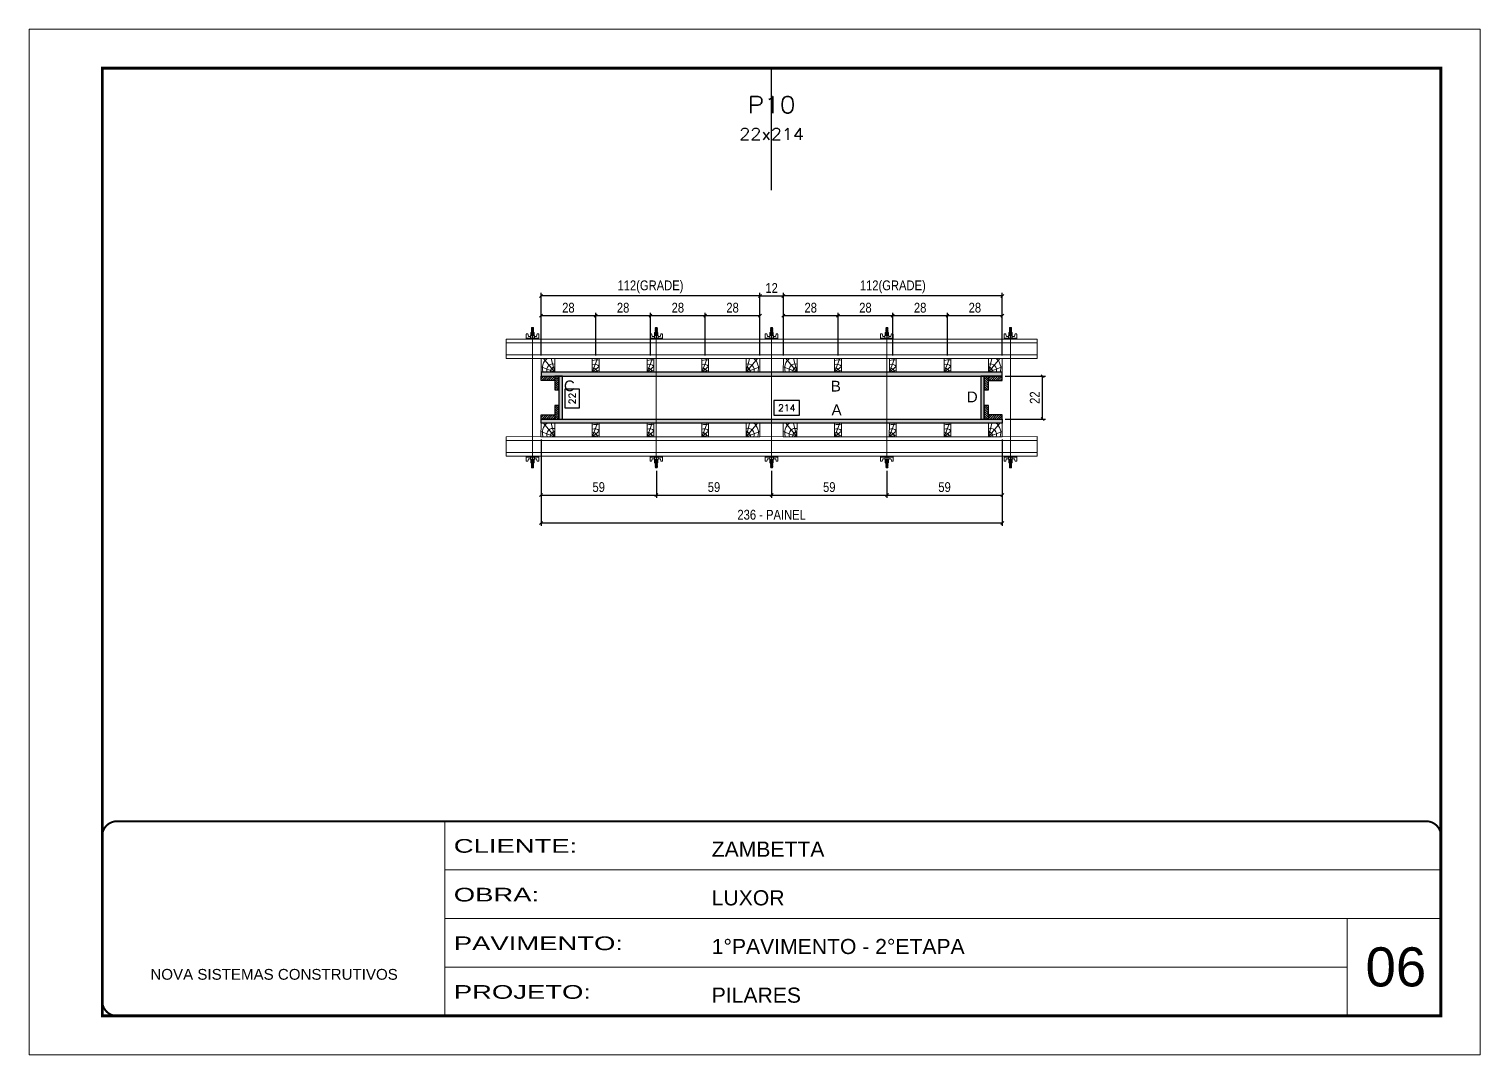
# Model space of a CAD drawing. Extents: x 14400 to 20667, y -21631 to 6985.
# Drawn here: x 16012 to 17497, y 4786 to 5836 of the extents above; entities that cross this region are included whole.
import ezdxf
from ezdxf.enums import TextEntityAlignment as Align

# ---------------------------------------------------------------- set-up
doc = ezdxf.new("R2010")
doc.units = 0
for name, pattern in [('CONTINUO', [0]), ('DASHED', [0.75, 0.5, -0.25]), ('HIDDEN', [0.375, 0.25, -0.125])]:
    doc.linetypes.add(name, pattern=pattern)
for name, color, linetype, lineweight in [('CARIMBO', 255, 'Continuous', 9), ('Folhas', 255, 'Continuous', 9), ('Hachura', 251, 'Continuous', 9), ('Madeira', 126, 'Continuous', 18), ('Perfil Metálico', 224, 'Continuous', 18), ('SARRAFO DE PRESSAO', 251, 'DASHED', 9), ('Texto Seção', 7, 'Continuous', 15)]:
    doc.layers.add(name, color=color, linetype=linetype, lineweight=lineweight)
for name, color, linetype in [('CHAPA', 1, 'Continuous'), ('COTA', 241, 'Continuous'), ('SARRAFO', 251, 'Continuous'), ('Texto de Titulo', 7, 'Continuous'), ('Texto Qtd Sarr', 242, 'Continuous'), ('TEXTO_GERAL', 7, 'Continuous')]:
    doc.layers.add(name, color=color, linetype=linetype)
doc.styles.add('ARIAL', font='arial.ttf')
doc.styles.add('COTA TECNICA 2X', font='techl___.ttf', dxfattribs={"height": 10})
doc.styles.add('ROMANS', font='romans.shx')
doc.styles.add('Tecnologia', font='')
doc.styles.get('Tecnologia').set_extended_font_data('Forgotten Futurist')
doc.dimstyles.new('SECAO PILAR', dxfattribs={"dimtxt": 10, "dimasz": 3, "dimexe": 3, "dimexo": 3, "dimgap": 3, "dimtad": 1, "dimdec": 1, "dimlfac": 0.5, "dimzin": 12, "dimdsep": 46, "dimtxsty": 'COTA TECNICA 2X', "dimblk1": 'OBLIQUE', "dimblk2": 'OBLIQUE', "dimsah": 1, "dimcen": 0.9, "dimclrd": 256, "dimclre": 256, "dimclrt": 256, "dimadec": 1, "dimazin": 3, "dimtfac": 1, "dimtdec": 1, "dimtmove": 0, "dimatfit": 3, "dimfxl": 1, "dimtolj": 1, "dimtzin": 12, "dimarcsym": 0})
doc.dimstyles.new('SECÇÃO 2', dxfattribs={"dimtxt": 7, "dimasz": 6, "dimexe": 0.18, "dimexo": 2, "dimgap": -4, "dimtad": 3, "dimdec": 1, "dimlfac": 0.5, "dimzin": 12, "dimdsep": 46, "dimtxsty": 'ROMANS', "dimblk": 'ARCHTICK', "dimcen": 0.09, "dimse1": 1, "dimse2": 1, "dimsd1": 1, "dimsd2": 1, "dimclrd": 180, "dimclre": 5, "dimclrt": 1, "dimadec": 0, "dimazin": 3, "dimtfac": 1, "dimtdec": 1, "dimtofl": 0, "dimtmove": 0, "dimatfit": 3, "dimldrblk": 'ARCHTICK', "dimfxl": 1, "dimtolj": 1, "dimtzin": 0, "dimarcsym": 0})

# ---------------------------------------------------------------- blocks, each defined once
blk = doc.blocks.new('9999999999')
at = {"color": 30, "linetype": 'CONTINUO'}
for p, q in [((98564.6, 34230.2), (98564.6, 34429.4)), ((98564.6, 34379.6), (99584, 34379.6)), ((98564.6, 34329.8), (99488, 34329.8)), ((99584, 34329.8), (99488, 34329.8)), ((99488, 34329.8), (99488, 34230.2)), ((98564.6, 34280), (99488, 34280))]:
    blk.add_line(p, q, dxfattribs=at)
at = {"color": 30, "linetype": 'CONTINUO', "const_width": 2}
blk.add_lwpolyline([(99584, 34230.2), (99584, 34414.4, 0.414214), (99569, 34429.4), (98229, 34429.4, 0.414214), (98214, 34414.4), (98214, 34245.2, 0.414214), (98229, 34230.2), (99584, 34230.2)], format="xyb", dxfattribs=at)
at = {"layer": 'Folhas'}
blk.add_lwpolyline([(98139, 34190.2), (99624, 34190.2), (99624, 35240.2), (98139, 35240.2)], close=True, dxfattribs=at)
at = {"layer": 'Folhas', "color": 30, "const_width": 3}
blk.add_lwpolyline([(98214, 34230.2), (99584, 34230.2), (99584, 35200.2), (98214, 35200.2)], close=True, dxfattribs=at)
at = {"color": 7, "linetype": 'Continuous', "ltscale": 5, "style": 'ARIAL'}
for s, height, p in [('ZAMBETTA', 15.48, (98837.7, 34393.1)), ('LUXOR', 15.48, (98837.7, 34343.3)), ('1°PAVIMENTO - 2°ETAPA', 15.483, (98837.7, 34293.5)), ('NOVA SISTEMAS CONSTRUTIVOS', 11.059, (98263.2, 34267.2)), ('PILARES', 15.48, (98837.7, 34243.7))]:
    blk.add_text(s, height=height, dxfattribs=at).set_placement(p)
at = {"layer": 'Folhas', "color": 7, "style": 'Tecnologia', "width": 1.5}
for s, p in [('CLIENTE:', (98573.7, 34397.2)), ('OBRA:', (98573.7, 34347.3)), ('PAVIMENTO:', (98573.7, 34297.5)), ('PROJETO:', (98573.7, 34247.7))]:
    blk.add_text(s, height=14, dxfattribs=at).set_placement(p)
blk = doc.blocks.new('*D599')
at = {"layer": 'COTA', "color": 180, "lineweight": -2, "transparency": 16777216}
for p, q in [((16575.4, 5467.6), (16560.4, 5467.6)), ((16560.4, 5467.6), (16560.4, 5448.3)), ((16575.4, 5448.3), (16575.4, 5467.6)), ((16560.4, 5448.3), (16575.4, 5448.3))]:
    blk.add_line(p, q, dxfattribs=at)
at = {"layer": 'Defpoints', "color": 0, "transparency": 16777216}
for p in [(16575.3, 5480.9), (16575.3, 5436.9), (16579.4, 5436.9)]:
    blk.add_point(p, dxfattribs=at)
at = {"layer": 'COTA', "color": 1, "transparency": 16777216, "insert": (16567.9, 5458), "char_height": 7, "attachment_point": 5, "rotation": 90, "style": 'ROMANS'}
blk.add_mtext('\\A1;22', dxfattribs=at)
blk = doc.blocks.new('_ArchTick')
at = {"color": 0, "linetype": 'ByBlock', "const_width": 0.15}
blk.add_lwpolyline([(-0.5, -0.5), (0.5, 0.5)], dxfattribs=at)
blk = doc.blocks.new('*D600')
at = {"layer": 'COTA', "color": 180, "lineweight": -2, "transparency": 16777216}
for p, q in [((16800.6, 5455.9), (16774.3, 5455.9)), ((16774.3, 5455.9), (16774.3, 5440.9)), ((16800.6, 5440.9), (16800.6, 5455.9)), ((16774.3, 5440.9), (16800.6, 5440.9))]:
    blk.add_line(p, q, dxfattribs=at)
at = {"layer": 'Defpoints', "color": 0, "transparency": 16777216}
for p in [(16558, 5436.9), (16986, 5436.9), (16986, 5436.9)]:
    blk.add_point(p, dxfattribs=at)
at = {"layer": 'COTA', "color": 1, "transparency": 16777216, "insert": (16787.5, 5448.4), "char_height": 7, "attachment_point": 5, "style": 'ROMANS'}
blk.add_mtext('\\A1;214', dxfattribs=at)
blk = doc.blocks.new('_Oblique')
at = {"color": 0, "linetype": 'ByBlock', "lineweight": -2}
blk.add_line((-0.5, -0.5), (0.5, 0.5), dxfattribs=at)
blk = doc.blocks.new('*D601')
at = {"layer": 'COTA', "lineweight": -2, "transparency": 16777216}
for p, q in [((16536, 5415.9), (16536, 5327.7)), ((17008, 5415.9), (17008, 5327.7)), ((16536, 5330.7), (17008, 5330.7))]:
    blk.add_line(p, q, dxfattribs=at)
at = {"layer": 'Defpoints', "color": 0, "transparency": 16777216}
for p in [(16536, 5418.9), (17008, 5418.9), (17008, 5330.7)]:
    blk.add_point(p, dxfattribs=at)
at = {"layer": 'COTA', "lineweight": -2, "transparency": 16777216, "xscale": 3, "yscale": 3, "zscale": 3, "rotation": 180}
blk.add_blockref('_Oblique', (16536, 5330.7), dxfattribs=at)
at = {"layer": 'COTA', "lineweight": -2, "transparency": 16777216, "xscale": 3, "yscale": 3, "zscale": 3}
blk.add_blockref('_Oblique', (17008, 5330.7), dxfattribs=at)
at = {"layer": 'COTA', "transparency": 16777216, "insert": (16772, 5339), "char_height": 10, "attachment_point": 5, "style": 'COTA TECNICA 2X'}
blk.add_mtext('\\A1;236 - PAINEL', dxfattribs=at)
blk = doc.blocks.new('*D602')
at = {"layer": 'COTA', "lineweight": -2, "transparency": 16777216}
for p, q in [((16536, 5415.9), (16536, 5356.2)), ((16654, 5384.1), (16654, 5356.2)), ((16536, 5359.2), (16654, 5359.2))]:
    blk.add_line(p, q, dxfattribs=at)
at = {"layer": 'Defpoints', "color": 0, "transparency": 16777216}
for p in [(16536, 5418.9), (16654, 5387.1), (16654, 5359.2)]:
    blk.add_point(p, dxfattribs=at)
at = {"layer": 'COTA', "lineweight": -2, "transparency": 16777216, "xscale": 3, "yscale": 3, "zscale": 3, "rotation": 180}
blk.add_blockref('_Oblique', (16536, 5359.2), dxfattribs=at)
at = {"layer": 'COTA', "lineweight": -2, "transparency": 16777216, "xscale": 3, "yscale": 3, "zscale": 3}
blk.add_blockref('_Oblique', (16654, 5359.2), dxfattribs=at)
at = {"layer": 'COTA', "transparency": 16777216, "insert": (16595, 5367.3), "char_height": 10, "attachment_point": 5, "style": 'COTA TECNICA 2X'}
blk.add_mtext('\\A1;59', dxfattribs=at)
blk = doc.blocks.new('*D603')
at = {"layer": 'COTA', "lineweight": -2, "transparency": 16777216}
for p, q in [((17008, 5415.9), (17008, 5356.2)), ((16890, 5384.1), (16890, 5356.2)), ((16890, 5359.2), (17008, 5359.2))]:
    blk.add_line(p, q, dxfattribs=at)
at = {"layer": 'Defpoints', "color": 0, "transparency": 16777216}
for p in [(17008, 5418.9), (16890, 5387.1), (17008, 5359.2)]:
    blk.add_point(p, dxfattribs=at)
at = {"layer": 'COTA', "lineweight": -2, "transparency": 16777216, "xscale": 3, "yscale": 3, "zscale": 3, "rotation": 180}
blk.add_blockref('_Oblique', (16890, 5359.2), dxfattribs=at)
at = {"layer": 'COTA', "lineweight": -2, "transparency": 16777216, "xscale": 3, "yscale": 3, "zscale": 3}
blk.add_blockref('_Oblique', (17008, 5359.2), dxfattribs=at)
at = {"layer": 'COTA', "transparency": 16777216, "insert": (16949, 5367.3), "char_height": 10, "attachment_point": 5, "style": 'COTA TECNICA 2X'}
blk.add_mtext('\\A1;59', dxfattribs=at)
blk = doc.blocks.new('C')
at = {"layer": 'Hachura', "color": 0}
for p, q in [((0, 3.22), (0, -3.22)), ((0.45, 3.22), (0, 3.22)), ((0.46, 3.16), (0, 3.16)), ((0.46, 3.05), (0, 3.05)), ((0.46, 2.88), (0, 2.88)), ((0, 2.75), (0, -1.16)), ((0.46, 2.65), (0, 2.65)), ((0.46, 2.23), (0, 2.23)), ((0.46, 1.51), (0, 1.51)), ((0.39, 0.49), (0.17, 0.49)), ((0.45, -3.23), (0.45, 3.22)), ((0.45, 3.22), (2.58, 3.22)), ((1.74, 0.97), (0.45, 0.97)), ((1.45, 0.1), (0.45, 0.1)), ((1.35, 1.94), (1.35, 0.96)), ((2.58, 2.39), (1.47, 2.09)), ((1.74, -0.97), (1.74, 0.97)), ((1.74, 0.97), (1.74, 0.84)), ((1.74, 0.97), (1.74, 0.84)), ((1.74, 0.84), (3.35, 0.84)), ((3.35, 0.45), (1.74, 0.45)), ((2.58, 3.22), (2.58, 2.39)), ((3.32, 0.84), (3.32, -0.84)), ((3.35, 0.84), (3.35, -0.84)), ((3.68, 0.45), (3.35, 0.45)), ((3.84, -0.52), (3.35, 0.45)), ((3.35, 0.06), (3.67, -0.57)), ((3.68, 0.45), (4.16, -0.52)), ((3.72, 0.5), (4.25, -0.57)), ((4.37, -0.55), (3.83, 0.53)), ((4.15, 0.45), (3.93, 0.45)), ((4.42, -0.52), (3.93, 0.45)), ((4.15, 0.45), (4.26, 0.45)), ((4.26, 0.45), (4.74, -0.52)), ((4.3, 0.5), (4.83, -0.57)), ((4.95, -0.55), (4.41, 0.53)), ((4.51, 0.45), (4.84, 0.45)), ((5, -0.52), (4.51, 0.45)), ((4.84, 0.45), (5.32, -0.52)), ((4.88, 0.5), (5.41, -0.57)), ((5.53, -0.55), (4.99, 0.53)), ((5.58, -0.52), (5.09, 0.45)), ((5.42, 0.45), (5.09, 0.45)), ((5.58, -0.52), (5.09, 0.45)), ((5.42, 0.45), (5.74, -0.19)), ((5.46, 0.5), (5.74, -0.07)), ((5.74, 0.19), (5.57, 0.53)), ((5.74, 0.32), (5.68, 0.45)), ((5.68, 0.45), (5.74, 0.45)), ((5.74, 0.45), (5.9, 0.29)), ((5.74, 0.45), (5.74, -0.52)), ((5.9, -0.36), (5.9, 0.29)), ((0.45, 0), (0, 0)), ((0.46, -1.52), (0, -1.52)), ((0.46, -2.23), (0, -2.23)), ((0.46, -2.65), (0, -2.65)), ((0.46, -2.88), (0, -2.88)), ((0.46, -3.05), (0, -3.05)), ((0.46, -3.16), (0, -3.16)), ((0, -3.22), (2.57, -3.22)), ((0.08, -0.48), (0.29, -0.48)), ((0.29, -0.48), (0.4, -0.48)), ((0.45, 0), (0.45, -0.97)), ((0.45, -0.16), (1.45, -0.16)), ((0.45, -0.65), (0.45, -0.32)), ((0.45, -3.23), (0.45, -0.65)), ((0.45, -0.97), (1.74, -0.97)), ((1.35, -1.94), (1.35, -0.97)), ((2.58, -2.39), (1.47, -2.1)), ((3.35, -0.32), (1.74, -0.32)), ((3.35, -0.84), (1.74, -0.84)), ((2.58, -3.23), (2.58, -2.39)), ((3.35, -0.07), (3.58, -0.52)), ((3.35, -0.52), (3.58, -0.52)), ((3.84, -0.52), (4.16, -0.52)), ((4.42, -0.52), (4.74, -0.52)), ((4.63, -0.52), (4.74, -0.52)), ((5, -0.52), (5.32, -0.52)), ((5.58, -0.52), (5.74, -0.52)), ((5.74, -0.52), (5.9, -0.36)), ((5.74, -0.52), (5.74, -0.52))]:
    blk.add_line(p, q, dxfattribs=at)
for centre, radius, start, end in [((1.52, 1.94), 0.161, 104.74356, 180), ((1.44, -0.03), 0.129, 272.69497, 87.30503), ((3.81, 0.39), 0.143, 25.56881, 154.43119), ((4.39, 0.39), 0.143, 25.56881, 154.43119), ((4.97, 0.39), 0.143, 25.56881, 154.43119), ((5.55, 0.39), 0.143, 25.56881, 154.43119), ((0.17, -0.37), 0.174, 221.74404, 317.85924), ((1.52, -1.94), 0.161, 180, 255.25644), ((3.71, -0.4), 0.174, 222.14076, 318.25596), ((4.29, -0.4), 0.174, 222.14076, 318.25596), ((4.87, -0.4), 0.174, 222.14076, 318.25596), ((5.45, -0.4), 0.174, 222.14076, 318.25596), ((5.61, -0.4), 0.174, 317.85924, 318.25596)]:
    blk.add_arc(centre, radius, start, end, dxfattribs=at)
blk = doc.blocks.new('*D624')
at = {"layer": 'COTA', "lineweight": -2, "transparency": 16777216}
for p, q in [((16772, 5384.1), (16772, 5356.2)), ((16890, 5384.1), (16890, 5356.2)), ((16772, 5359.2), (16890, 5359.2))]:
    blk.add_line(p, q, dxfattribs=at)
at = {"layer": 'Defpoints', "color": 0, "transparency": 16777216}
for p in [(16772, 5387.1), (16890, 5387.1), (16890, 5359.2)]:
    blk.add_point(p, dxfattribs=at)
at = {"layer": 'COTA', "lineweight": -2, "transparency": 16777216, "xscale": 3, "yscale": 3, "zscale": 3, "rotation": 180}
blk.add_blockref('_Oblique', (16772, 5359.2), dxfattribs=at)
at = {"layer": 'COTA', "lineweight": -2, "transparency": 16777216, "xscale": 3, "yscale": 3, "zscale": 3}
blk.add_blockref('_Oblique', (16890, 5359.2), dxfattribs=at)
at = {"layer": 'COTA', "transparency": 16777216, "insert": (16831, 5367.3), "char_height": 10, "attachment_point": 5, "style": 'COTA TECNICA 2X'}
blk.add_mtext('\\A1;59', dxfattribs=at)
blk = doc.blocks.new('*D625')
at = {"layer": 'COTA', "lineweight": -2, "transparency": 16777216}
for p, q in [((17011, 5480.9), (17052.3, 5480.9)), ((17049.3, 5436.9), (17049.3, 5480.9)), ((17011, 5436.9), (17052.3, 5436.9))]:
    blk.add_line(p, q, dxfattribs=at)
at = {"layer": 'Defpoints', "color": 0, "transparency": 16777216}
for p in [(17008, 5480.9), (17049.3, 5480.9), (17008, 5436.9)]:
    blk.add_point(p, dxfattribs=at)
at = {"layer": 'COTA', "lineweight": -2, "transparency": 16777216, "xscale": 3, "yscale": 3, "zscale": 3}
for p, rotation in [((17049.3, 5480.9), 90), ((17049.3, 5436.9), 270)]:
    blk.add_blockref('_Oblique', p, dxfattribs=dict(at, rotation=rotation))
at = {"layer": 'COTA', "transparency": 16777216, "insert": (17041.3, 5458.9), "char_height": 10, "attachment_point": 5, "rotation": 90, "style": 'COTA TECNICA 2X'}
blk.add_mtext('\\A1;22', dxfattribs=at)
blk = doc.blocks.new('*D626')
at = {"layer": 'COTA', "lineweight": -2, "transparency": 16777216}
for p, q in [((16654, 5384.1), (16654, 5356.2)), ((16772, 5384.1), (16772, 5356.2)), ((16654, 5359.2), (16772, 5359.2))]:
    blk.add_line(p, q, dxfattribs=at)
at = {"layer": 'Defpoints', "color": 0, "transparency": 16777216}
for p in [(16654, 5387.1), (16772, 5387.1), (16772, 5359.2)]:
    blk.add_point(p, dxfattribs=at)
at = {"layer": 'COTA', "lineweight": -2, "transparency": 16777216, "xscale": 3, "yscale": 3, "zscale": 3, "rotation": 180}
blk.add_blockref('_Oblique', (16654, 5359.2), dxfattribs=at)
at = {"layer": 'COTA', "lineweight": -2, "transparency": 16777216, "xscale": 3, "yscale": 3, "zscale": 3}
blk.add_blockref('_Oblique', (16772, 5359.2), dxfattribs=at)
at = {"layer": 'COTA', "transparency": 16777216, "insert": (16713, 5367.3), "char_height": 10, "attachment_point": 5, "style": 'COTA TECNICA 2X'}
blk.add_mtext('\\A1;59', dxfattribs=at)
blk = doc.blocks.new('PONTALETE')
at = {"layer": 'Madeira'}
for q in [(2.71, 7), (7, 5.76), (7, 1.74)]:
    blk.add_line((0, 0), q, dxfattribs=at)
blk.add_lwpolyline([(0, 0), (7, 0), (7, 7), (0, 7)], close=True, dxfattribs=at)
for centre, radius, start, end in [((2.04, 0.06), 6.23, 37.28179, 109.09128), ((1.09, 0.9), 3.19, 343.60304, 109.98471), ((-0.21, -0.78), 3.09, 14.63219, 86.0383)]:
    blk.add_arc(centre, radius, start, end, dxfattribs=at)
blk = doc.blocks.new('MEIO PONTALETE')
at = {"layer": 'Madeira'}
for q in [(2.71, 7), (3.5, 2.88), (3.5, 0.87)]:
    blk.add_line((0, 0), q, dxfattribs=at)
blk.add_lwpolyline([(0, 0), (3.5, 0), (3.5, 7), (0, 7)], close=True, dxfattribs=at)
for centre, radius, start, end in [((2.04, 0.06), 6.23, 76.44987, 109.09128), ((1.09, 0.9), 3.19, 40.90626, 109.98471), ((-0.21, -0.78), 3.09, 14.63219, 86.0383)]:
    blk.add_arc(centre, radius, start, end, dxfattribs=at)
blk = doc.blocks.new('*D604')
at = {"layer": 'COTA', "lineweight": -2, "transparency": 16777216}
for p, q in [((16784, 5501.9), (16784, 5545.8)), ((16784, 5542.8), (16840, 5542.8)), ((16840, 5501.9), (16840, 5545.8))]:
    blk.add_line(p, q, dxfattribs=at)
at = {"layer": 'Defpoints', "color": 0, "transparency": 16777216}
for p in [(16840, 5542.8), (16784, 5498.9), (16840, 5498.9)]:
    blk.add_point(p, dxfattribs=at)
at = {"layer": 'COTA', "lineweight": -2, "transparency": 16777216, "xscale": 3, "yscale": 3, "zscale": 3, "rotation": 180}
blk.add_blockref('_Oblique', (16784, 5542.8), dxfattribs=at)
at = {"layer": 'COTA', "lineweight": -2, "transparency": 16777216, "xscale": 3, "yscale": 3, "zscale": 3}
blk.add_blockref('_Oblique', (16840, 5542.8), dxfattribs=at)
at = {"layer": 'COTA', "transparency": 16777216, "insert": (16812, 5550.9), "char_height": 10, "attachment_point": 5, "style": 'COTA TECNICA 2X'}
blk.add_mtext('\\A1;28', dxfattribs=at)
blk = doc.blocks.new('*D605')
at = {"layer": 'COTA', "lineweight": -2, "transparency": 16777216}
for p, q in [((16784, 5501.9), (16784, 5566)), ((17008, 5563), (16784, 5563)), ((17008, 5501.9), (17008, 5566))]:
    blk.add_line(p, q, dxfattribs=at)
at = {"layer": 'Defpoints', "color": 0, "transparency": 16777216}
for p in [(16784, 5563), (16784, 5498.9), (17008, 5498.9)]:
    blk.add_point(p, dxfattribs=at)
at = {"layer": 'COTA', "lineweight": -2, "transparency": 16777216, "xscale": 3, "yscale": 3, "zscale": 3, "rotation": 180}
blk.add_blockref('_Oblique', (16784, 5563), dxfattribs=at)
at = {"layer": 'COTA', "lineweight": -2, "transparency": 16777216, "xscale": 3, "yscale": 3, "zscale": 3}
blk.add_blockref('_Oblique', (17008, 5563), dxfattribs=at)
at = {"layer": 'COTA', "transparency": 16777216, "insert": (16896, 5572.3), "char_height": 10, "attachment_point": 5, "style": 'COTA TECNICA 2X'}
blk.add_mtext('\\A1;112(GRADE)', dxfattribs=at)
blk = doc.blocks.new('*D627')
at = {"layer": 'COTA', "lineweight": -2, "transparency": 16777216}
for p, q in [((16840, 5501.9), (16840, 5545.8)), ((16840, 5542.8), (16896, 5542.8)), ((16896, 5501.9), (16896, 5545.8))]:
    blk.add_line(p, q, dxfattribs=at)
at = {"layer": 'Defpoints', "color": 0, "transparency": 16777216}
for p in [(16896, 5542.8), (16840, 5498.9), (16896, 5498.9)]:
    blk.add_point(p, dxfattribs=at)
at = {"layer": 'COTA', "lineweight": -2, "transparency": 16777216, "xscale": 3, "yscale": 3, "zscale": 3, "rotation": 180}
blk.add_blockref('_Oblique', (16840, 5542.8), dxfattribs=at)
at = {"layer": 'COTA', "lineweight": -2, "transparency": 16777216, "xscale": 3, "yscale": 3, "zscale": 3}
blk.add_blockref('_Oblique', (16896, 5542.8), dxfattribs=at)
at = {"layer": 'COTA', "transparency": 16777216, "insert": (16868, 5550.9), "char_height": 10, "attachment_point": 5, "style": 'COTA TECNICA 2X'}
blk.add_mtext('\\A1;28', dxfattribs=at)
blk = doc.blocks.new('*D628')
at = {"layer": 'COTA', "lineweight": -2, "transparency": 16777216}
for p, q in [((16896, 5501.9), (16896, 5545.8)), ((16896, 5542.8), (16952, 5542.8)), ((16952, 5501.9), (16952, 5545.8))]:
    blk.add_line(p, q, dxfattribs=at)
at = {"layer": 'Defpoints', "color": 0, "transparency": 16777216}
for p in [(16952, 5542.8), (16896, 5498.9), (16952, 5498.9)]:
    blk.add_point(p, dxfattribs=at)
at = {"layer": 'COTA', "lineweight": -2, "transparency": 16777216, "xscale": 3, "yscale": 3, "zscale": 3, "rotation": 180}
blk.add_blockref('_Oblique', (16896, 5542.8), dxfattribs=at)
at = {"layer": 'COTA', "lineweight": -2, "transparency": 16777216, "xscale": 3, "yscale": 3, "zscale": 3}
blk.add_blockref('_Oblique', (16952, 5542.8), dxfattribs=at)
at = {"layer": 'COTA', "transparency": 16777216, "insert": (16924, 5550.9), "char_height": 10, "attachment_point": 5, "style": 'COTA TECNICA 2X'}
blk.add_mtext('\\A1;28', dxfattribs=at)
blk = doc.blocks.new('*D629')
at = {"layer": 'COTA', "lineweight": -2, "transparency": 16777216}
for p, q in [((16952, 5501.9), (16952, 5545.8)), ((16952, 5542.8), (17008, 5542.8)), ((17008, 5501.9), (17008, 5545.8))]:
    blk.add_line(p, q, dxfattribs=at)
at = {"layer": 'Defpoints', "color": 0, "transparency": 16777216}
for p in [(17008, 5542.8), (16952, 5498.9), (17008, 5498.9)]:
    blk.add_point(p, dxfattribs=at)
at = {"layer": 'COTA', "lineweight": -2, "transparency": 16777216, "xscale": 3, "yscale": 3, "zscale": 3, "rotation": 180}
blk.add_blockref('_Oblique', (16952, 5542.8), dxfattribs=at)
at = {"layer": 'COTA', "lineweight": -2, "transparency": 16777216, "xscale": 3, "yscale": 3, "zscale": 3}
blk.add_blockref('_Oblique', (17008, 5542.8), dxfattribs=at)
at = {"layer": 'COTA', "transparency": 16777216, "insert": (16980, 5550.9), "char_height": 10, "attachment_point": 5, "style": 'COTA TECNICA 2X'}
blk.add_mtext('\\A1;28', dxfattribs=at)
blk = doc.blocks.new('*D606')
at = {"layer": 'COTA', "lineweight": -2, "transparency": 16777216}
for p, q in [((16536, 5501.9), (16536, 5545.8)), ((16536, 5542.8), (16592, 5542.8)), ((16592, 5501.9), (16592, 5545.8))]:
    blk.add_line(p, q, dxfattribs=at)
at = {"layer": 'Defpoints', "color": 0, "transparency": 16777216}
for p in [(16592, 5542.8), (16536, 5498.9), (16592, 5498.9)]:
    blk.add_point(p, dxfattribs=at)
at = {"layer": 'COTA', "lineweight": -2, "transparency": 16777216, "xscale": 3, "yscale": 3, "zscale": 3, "rotation": 180}
blk.add_blockref('_Oblique', (16536, 5542.8), dxfattribs=at)
at = {"layer": 'COTA', "lineweight": -2, "transparency": 16777216, "xscale": 3, "yscale": 3, "zscale": 3}
blk.add_blockref('_Oblique', (16592, 5542.8), dxfattribs=at)
at = {"layer": 'COTA', "transparency": 16777216, "insert": (16564, 5550.9), "char_height": 10, "attachment_point": 5, "style": 'COTA TECNICA 2X'}
blk.add_mtext('\\A1;28', dxfattribs=at)
blk = doc.blocks.new('*D607')
at = {"layer": 'COTA', "lineweight": -2, "transparency": 16777216}
for p, q in [((16536, 5501.9), (16536, 5566)), ((16760, 5563), (16536, 5563)), ((16760, 5501.9), (16760, 5566))]:
    blk.add_line(p, q, dxfattribs=at)
at = {"layer": 'Defpoints', "color": 0, "transparency": 16777216}
for p in [(16536, 5563), (16536, 5498.9), (16760, 5498.9)]:
    blk.add_point(p, dxfattribs=at)
at = {"layer": 'COTA', "lineweight": -2, "transparency": 16777216, "xscale": 3, "yscale": 3, "zscale": 3, "rotation": 180}
blk.add_blockref('_Oblique', (16536, 5563), dxfattribs=at)
at = {"layer": 'COTA', "lineweight": -2, "transparency": 16777216, "xscale": 3, "yscale": 3, "zscale": 3}
blk.add_blockref('_Oblique', (16760, 5563), dxfattribs=at)
at = {"layer": 'COTA', "transparency": 16777216, "insert": (16648, 5572.3), "char_height": 10, "attachment_point": 5, "style": 'COTA TECNICA 2X'}
blk.add_mtext('\\A1;112(GRADE)', dxfattribs=at)
blk = doc.blocks.new('*D630')
at = {"layer": 'COTA', "lineweight": -2, "transparency": 16777216}
for p, q in [((16592, 5501.9), (16592, 5545.8)), ((16592, 5542.8), (16648, 5542.8)), ((16648, 5501.9), (16648, 5545.8))]:
    blk.add_line(p, q, dxfattribs=at)
at = {"layer": 'Defpoints', "color": 0, "transparency": 16777216}
for p in [(16648, 5542.8), (16592, 5498.9), (16648, 5498.9)]:
    blk.add_point(p, dxfattribs=at)
at = {"layer": 'COTA', "lineweight": -2, "transparency": 16777216, "xscale": 3, "yscale": 3, "zscale": 3, "rotation": 180}
blk.add_blockref('_Oblique', (16592, 5542.8), dxfattribs=at)
at = {"layer": 'COTA', "lineweight": -2, "transparency": 16777216, "xscale": 3, "yscale": 3, "zscale": 3}
blk.add_blockref('_Oblique', (16648, 5542.8), dxfattribs=at)
at = {"layer": 'COTA', "transparency": 16777216, "insert": (16620, 5550.9), "char_height": 10, "attachment_point": 5, "style": 'COTA TECNICA 2X'}
blk.add_mtext('\\A1;28', dxfattribs=at)
blk = doc.blocks.new('*D631')
at = {"layer": 'COTA', "lineweight": -2, "transparency": 16777216}
for p, q in [((16648, 5501.9), (16648, 5545.8)), ((16648, 5542.8), (16704, 5542.8)), ((16704, 5501.9), (16704, 5545.8))]:
    blk.add_line(p, q, dxfattribs=at)
at = {"layer": 'Defpoints', "color": 0, "transparency": 16777216}
for p in [(16704, 5542.8), (16648, 5498.9), (16704, 5498.9)]:
    blk.add_point(p, dxfattribs=at)
at = {"layer": 'COTA', "lineweight": -2, "transparency": 16777216, "xscale": 3, "yscale": 3, "zscale": 3, "rotation": 180}
blk.add_blockref('_Oblique', (16648, 5542.8), dxfattribs=at)
at = {"layer": 'COTA', "lineweight": -2, "transparency": 16777216, "xscale": 3, "yscale": 3, "zscale": 3}
blk.add_blockref('_Oblique', (16704, 5542.8), dxfattribs=at)
at = {"layer": 'COTA', "transparency": 16777216, "insert": (16676, 5550.9), "char_height": 10, "attachment_point": 5, "style": 'COTA TECNICA 2X'}
blk.add_mtext('\\A1;28', dxfattribs=at)
blk = doc.blocks.new('*D632')
at = {"layer": 'COTA', "lineweight": -2, "transparency": 16777216}
for p, q in [((16704, 5501.9), (16704, 5545.8)), ((16704, 5542.8), (16760, 5542.8)), ((16760, 5501.9), (16760, 5545.8))]:
    blk.add_line(p, q, dxfattribs=at)
at = {"layer": 'Defpoints', "color": 0, "transparency": 16777216}
for p in [(16760, 5542.8), (16704, 5498.9), (16760, 5498.9)]:
    blk.add_point(p, dxfattribs=at)
at = {"layer": 'COTA', "lineweight": -2, "transparency": 16777216, "xscale": 3, "yscale": 3, "zscale": 3, "rotation": 180}
blk.add_blockref('_Oblique', (16704, 5542.8), dxfattribs=at)
at = {"layer": 'COTA', "lineweight": -2, "transparency": 16777216, "xscale": 3, "yscale": 3, "zscale": 3}
blk.add_blockref('_Oblique', (16760, 5542.8), dxfattribs=at)
at = {"layer": 'COTA', "transparency": 16777216, "insert": (16732, 5550.9), "char_height": 10, "attachment_point": 5, "style": 'COTA TECNICA 2X'}
blk.add_mtext('\\A1;28', dxfattribs=at)
blk = doc.blocks.new('*D633')
at = {"layer": 'COTA', "lineweight": -2, "transparency": 16777216}
for p, q in [((16760, 5501.9), (16760, 5566)), ((16760, 5563), (16784, 5563)), ((16784, 5501.9), (16784, 5566))]:
    blk.add_line(p, q, dxfattribs=at)
at = {"layer": 'Defpoints', "color": 0, "transparency": 16777216}
for p in [(16784, 5563), (16760, 5498.9), (16784, 5498.9)]:
    blk.add_point(p, dxfattribs=at)
at = {"layer": 'COTA', "lineweight": -2, "transparency": 16777216, "xscale": 3, "yscale": 3, "zscale": 3, "rotation": 180}
blk.add_blockref('_Oblique', (16760, 5563), dxfattribs=at)
at = {"layer": 'COTA', "lineweight": -2, "transparency": 16777216, "xscale": 3, "yscale": 3, "zscale": 3}
blk.add_blockref('_Oblique', (16784, 5563), dxfattribs=at)
at = {"layer": 'COTA', "transparency": 16777216, "insert": (16772, 5571.1), "char_height": 10, "attachment_point": 5, "style": 'COTA TECNICA 2X'}
blk.add_mtext('\\A1;12', dxfattribs=at)
blk = doc.blocks.new('titulo1')
at = {"layer": 'Defpoints', "color": 252, "linetype": 'HIDDEN', "ltscale": 2}
blk.add_line((0, 0), (0, 125), dxfattribs=at)
at = {"layer": 'Defpoints', "style": 'ROMANS', "oblique": 15}
blk.add_attdef('FOLHA', text='', height=10, dxfattribs=at).set_placement((0, 15.6), align=Align.MIDDLE_CENTER)
at = {"layer": 'Texto Qtd Sarr', "color": 3, "style": 'ROMANS', "oblique": 15}
for tag, height, p in [('TITULO', 17, (0, 71.4)), ('SEÇÃO', 12, (0, 41.5))]:
    blk.add_attdef(tag, text='', height=height, dxfattribs=at).set_placement(p, align=Align.MIDDLE_CENTER)

msp = doc.modelspace()

# ---------------------------------------------------------------- hatches: boundary and pattern name
at = {"layer": 'Hachura'}
h = msp.add_hatch(color=256, dxfattribs=at)
h.dxf.hatch_style = 1
h.paths.add_polyline_path([(17007.97, 5480.9), (17007.97, 5484.9), (16535.97, 5484.9), (16535.97, 5480.9)])
h = msp.add_hatch(dxfattribs=at)
h.set_pattern_fill('ANSI31', color=256, scale=0.5, angle=180, style=0)
h.set_pattern_definition([(225, (7412.015, -17414.908), (1.12253202, -1.12253202), [])])
h.paths.add_polyline_path([(16549.97, 5476.5), (16549.97, 5480.9), (16535.97, 5480.9), (16535.97, 5476.5)])
h = msp.add_hatch(dxfattribs=at)
h.set_pattern_fill('ANSI31', color=256, scale=0.5, angle=270, style=0)
h.set_pattern_definition([(315, (39445.775, -4022.0517), (1.12253202, 1.12253202), [])])
h.paths.add_polyline_path([(16554.37, 5466.9), (16549.97, 5466.9), (16549.97, 5480.9), (16554.37, 5480.9)])
h = msp.add_hatch(color=256, dxfattribs=at)
h.dxf.hatch_style = 1
h.paths.add_polyline_path([(16554.37, 5436.9), (16557.97, 5436.9), (16557.97, 5480.9), (16554.37, 5480.9)])
h = msp.add_hatch(color=256, dxfattribs=at)
h.dxf.hatch_style = 1
h.paths.add_polyline_path([(16985.97, 5436.9), (16989.57, 5436.9), (16989.57, 5480.9), (16985.97, 5480.9)])
h = msp.add_hatch(dxfattribs=at)
h.set_pattern_fill('ANSI31', color=256, scale=0.5, angle=270, style=0)
h.set_pattern_definition([(315, (39885.375, -4022.0517), (1.12253202, 1.12253202), [])])
h.paths.add_polyline_path([(16993.97, 5466.9), (16989.57, 5466.9), (16989.57, 5480.9), (16993.97, 5480.9)])
h = msp.add_hatch(dxfattribs=at)
h.set_pattern_fill('ANSI31', color=256, scale=0.5, angle=180, style=0)
h.set_pattern_definition([(225, (7870.015, -17448.508), (1.12253202, -1.12253202), [])])
h.paths.add_polyline_path([(17007.97, 5480.9), (17007.97, 5476.5), (16993.97, 5476.5), (16993.97, 5480.9)])
h = msp.add_hatch(dxfattribs=at)
h.set_pattern_fill('ANSI31', color=256, scale=0.5, angle=270, style=0)
h.set_pattern_definition([(315, (39445.775, -4052.0517), (1.12253202, 1.12253202), [])])
h.paths.add_polyline_path([(16554.37, 5436.9), (16549.97, 5436.9), (16549.97, 5450.9), (16554.37, 5450.9)])
h = msp.add_hatch(dxfattribs=at)
h.set_pattern_fill('ANSI31', color=256, scale=0.5, angle=270, style=0)
h.set_pattern_definition([(315, (39885.375, -4052.0517), (1.12253202, 1.12253202), [])])
h.paths.add_polyline_path([(16993.97, 5436.9), (16989.57, 5436.9), (16989.57, 5450.9), (16993.97, 5450.9)])
h = msp.add_hatch(dxfattribs=at)
h.set_pattern_fill('ANSI31', color=256, scale=0.5, angle=180, style=0)
h.set_pattern_definition([(225, (7412.015, -17454.508), (1.12253202, -1.12253202), [])])
h.paths.add_polyline_path([(16549.97, 5436.9), (16549.97, 5441.3), (16535.97, 5441.3), (16535.97, 5436.9)])
h = msp.add_hatch(color=256, dxfattribs=at)
h.dxf.hatch_style = 1
h.paths.add_polyline_path([(17007.97, 5436.9), (17007.97, 5432.9), (16535.97, 5432.9), (16535.97, 5436.9)])
h = msp.add_hatch(dxfattribs=at)
h.set_pattern_fill('ANSI31', color=256, scale=0.5, angle=180, style=0)
h.set_pattern_definition([(225, (7505.015, -17454.508), (1.12253202, -1.12253202), [])])
h.paths.add_polyline_path([(16993.97, 5436.9), (16993.97, 5441.3), (17007.97, 5441.3), (17007.97, 5436.9)])

# ---------------------------------------------------------------- linework, layer by layer
at = {"layer": 'CHAPA'}
for points in [[(17007.97, 5480.9), (17007.97, 5484.9), (16535.97, 5484.9), (16535.97, 5480.9)], [(16554.37, 5436.9), (16557.97, 5436.9), (16557.97, 5480.9), (16554.37, 5480.9)], [(16985.97, 5436.9), (16989.57, 5436.9), (16989.57, 5480.9), (16985.97, 5480.9)], [(17007.97, 5436.9), (17007.97, 5432.9), (16535.97, 5432.9), (16535.97, 5436.9)]]:
    msp.add_lwpolyline(points, close=True, dxfattribs=at)
at = {"layer": 'Hachura'}
for p, q in [((16527.28, 5388.13), (16527.28, 5525.87)), ((16653.97, 5388.13), (16653.97, 5525.87)), ((16771.97, 5388.13), (16771.97, 5525.87)), ((16889.97, 5388.13), (16889.97, 5525.87)), ((17016.36, 5388.13), (17016.36, 5525.87))]:
    msp.add_line(p, q, dxfattribs=at)
at = {"layer": 'Madeira'}
for points in [[(16535.97, 5484.9), (16535.98, 5498.9), (16759.98, 5498.9), (16759.96, 5484.9)], [(16783.97, 5484.9), (16783.99, 5498.9), (17007.98, 5498.9), (17007.97, 5484.9)], [(16535.95, 5418.92), (16535.97, 5432.92), (16759.96, 5432.91), (16759.94, 5418.91)], [(16783.96, 5418.92), (16783.97, 5432.92), (17007.97, 5432.91), (17007.95, 5418.91)]]:
    msp.add_lwpolyline(points, close=True, dxfattribs=at)
at = {"layer": 'Perfil Metálico'}
for p, q in [((17043.68, 5514.84), (16500.25, 5514.84)), ((17043.68, 5502.84), (16500.25, 5502.84)), ((17043.68, 5414.9), (16500.25, 5414.9)), ((17043.68, 5402.9), (16500.25, 5402.9))]:
    msp.add_line(p, q, dxfattribs=at)
for points in [[(17043.68, 5498.9), (17043.68, 5518.9), (16500.25, 5518.84), (16500.25, 5498.84)], [(16500.25, 5418.9), (16500.25, 5398.9), (17043.68, 5398.96), (17043.68, 5418.96)]]:
    msp.add_lwpolyline(points, close=True, dxfattribs=at)
at = {"layer": 'SARRAFO'}
for points in [[(16535.97, 5480.9), (16549.97, 5480.9), (16549.97, 5476.5), (16535.97, 5476.5)], [(16535.97, 5480.9), (16549.97, 5480.9), (16549.97, 5476.5), (16535.97, 5476.5)], [(16549.97, 5480.9), (16549.97, 5466.9), (16554.37, 5466.9), (16554.37, 5480.9)], [(16549.97, 5480.9), (16549.97, 5466.9), (16554.37, 5466.9), (16554.37, 5480.9)], [(16989.57, 5480.9), (16989.57, 5466.9), (16993.97, 5466.9), (16993.97, 5480.9)], [(16989.57, 5480.9), (16989.57, 5466.9), (16993.97, 5466.9), (16993.97, 5480.9)], [(16993.97, 5476.5), (17007.97, 5476.5), (17007.97, 5480.9), (16993.97, 5480.9)], [(16993.97, 5476.5), (17007.97, 5476.5), (17007.97, 5480.9), (16993.97, 5480.9)], [(16549.97, 5450.9), (16549.97, 5436.9), (16554.37, 5436.9), (16554.37, 5450.9)], [(16549.97, 5450.9), (16549.97, 5436.9), (16554.37, 5436.9), (16554.37, 5450.9)], [(16989.57, 5450.9), (16989.57, 5436.9), (16993.97, 5436.9), (16993.97, 5450.9)], [(16989.57, 5450.9), (16989.57, 5436.9), (16993.97, 5436.9), (16993.97, 5450.9)], [(16535.97, 5441.3), (16549.97, 5441.3), (16549.97, 5436.9), (16535.97, 5436.9)], [(16535.97, 5441.3), (16549.97, 5441.3), (16549.97, 5436.9), (16535.97, 5436.9)], [(17007.97, 5441.3), (16993.97, 5441.3), (16993.97, 5436.9), (17007.97, 5436.9)], [(17007.97, 5441.3), (16993.97, 5441.3), (16993.97, 5436.9), (17007.97, 5436.9)]]:
    msp.add_lwpolyline(points, close=True, dxfattribs=at)

# ---------------------------------------------------------------- block references
at = {"layer": 'Hachura', "linetype": 'Continuous', "yscale": 2, "zscale": 2}
for p, xscale, rotation in [((16527.29, 5518.87), -2, 270), ((16653.96, 5518.87), 2, 90.00000000000001), ((16771.96, 5518.87), 2, 90.00000000000001), ((16889.96, 5518.87), 2, 90.00000000000001), ((17016.35, 5518.87), 2, 90.00000000000001), ((16527.28, 5398.93), 2, 270), ((16653.97, 5398.93), -2, 90), ((16771.97, 5398.93), -2, 90), ((16889.97, 5398.93), -2, 90), ((17016.36, 5398.93), -2, 90)]:
    msp.add_blockref('C', p, dxfattribs=dict(at, xscale=xscale, rotation=rotation))
at = {"layer": 'Madeira'}
for name, p, xscale, yscale, zscale, rotation in [('PONTALETE', (16549.97, 5484.9), 2, 2, 2, 89.93708930310329), ('MEIO PONTALETE', (16588.47, 5484.9), 1.999999997962732, 1.999999997962732, 1.999999997962732, 359.9370893031033), ('MEIO PONTALETE', (16644.47, 5484.9), 1.999999997962732, 1.999999997962732, 1.999999997962732, 359.9370893031033), ('MEIO PONTALETE', (16700.47, 5484.9), 1.999999997962732, 1.999999997962732, 1.999999997962732, 359.9370893031033), ('PONTALETE', (16745.96, 5484.92), -2, 2, 2, 269.9370893031033), ('PONTALETE', (16797.97, 5484.9), 2, 2, 2, 89.93708930310329), ('MEIO PONTALETE', (16836.47, 5484.9), 1.999999997962732, 1.999999997962732, 1.999999997962732, 359.9370893031033), ('MEIO PONTALETE', (16892.47, 5484.9), 1.999999997962732, 1.999999997962732, 1.999999997962732, 359.9370893031033), ('MEIO PONTALETE', (16948.47, 5484.9), 1.999999997962732, 1.999999997962732, 1.999999997962732, 359.9370893031033), ('PONTALETE', (16993.97, 5484.92), -2, 2, 2, 269.9370893031033), ('PONTALETE', (16549.95, 5418.91), 2, 2, 2, 89.93708930310329), ('MEIO PONTALETE', (16588.45, 5418.92), 1.999999997962732, 1.999999997962732, 1.999999997962732, 359.9370893031033), ('MEIO PONTALETE', (16644.45, 5418.92), 1.999999997962732, 1.999999997962732, 1.999999997962732, 359.9370893031033), ('MEIO PONTALETE', (16700.45, 5418.92), 1.999999997962732, 1.999999997962732, 1.999999997962732, 359.9370893031033), ('PONTALETE', (16745.94, 5418.93), -2, 2, 2, 269.9370893031033), ('PONTALETE', (16797.96, 5418.91), 2, 2, 2, 89.93708930310329), ('MEIO PONTALETE', (16836.46, 5418.92), 1.999999997962732, 1.999999997962732, 1.999999997962732, 359.9370893031033), ('MEIO PONTALETE', (16892.46, 5418.92), 1.999999997962732, 1.999999997962732, 1.999999997962732, 359.9370893031033), ('MEIO PONTALETE', (16948.46, 5418.92), 1.999999997962732, 1.999999997962732, 1.999999997962732, 359.9370893031033), ('PONTALETE', (16993.95, 5418.93), -2, 2, 2, 269.9370893031033)]:
    msp.add_blockref(name, p, dxfattribs=dict(at, xscale=xscale, yscale=yscale, zscale=zscale, rotation=rotation))
at = {"layer": 'SARRAFO DE PRESSAO', "color": 6, "linetype": 'ByBlock'}
msp.add_blockref('9999999999', (-82127.01, -29404.05), dxfattribs=at)
at = {"layer": 'Texto Seção'}
ref = msp.add_blockref('titulo1', (16771.97, 5671.15), dxfattribs=at)
ref.add_attrib('TITULO', 'P10', dxfattribs={"layer": 'Texto de Titulo', "color": 7, "height": 17, "style": 'ROMANS', "width": 1.1}).set_placement((16771.97, 5758.65), align=Align.MIDDLE_CENTER)
ref.add_attrib('SEÇÃO', '22x214', dxfattribs={"layer": 'Texto de Titulo', "color": 7, "height": 12, "style": 'ROMANS', "width": 1.1}).set_placement((16771.97, 5728.65), align=Align.MIDDLE_CENTER)

# ---------------------------------------------------------------- texts
at = {"layer": 'CARIMBO', "style": 'ARIAL'}
msp.add_text('06', height=40, dxfattribs=at).set_placement((17379.83, 4856.3))
at = {"layer": 'TEXTO_GERAL', "style": 'ARIAL'}
for s, p in [('C', (16564.98, 5470.96)), ('B', (16837.73, 5470.65)), ('D', (16977.33, 5459.62)), ('A', (16838.48, 5446.42))]:
    msp.add_text(s, height=11, dxfattribs=at).set_placement(p, align=Align.MIDDLE_CENTER)

# ---------------------------------------------------------------- dimensions: what is measured, and where the dimension line sits
at = {"layer": 'COTA'}
for base, p1, p2, text, picture, middle in [((16535.98, 5563.03), (16759.98, 5498.89), (16535.98, 5498.91), '<>(GRADE)', '*D607', (16647.98, 5572.25)), ((16783.99, 5563.03), (17007.98, 5498.89), (16783.99, 5498.91), '<>(GRADE)', '*D605', (16895.99, 5572.25)), ((17007.97, 5330.74), (16535.97, 5418.91), (17007.97, 5418.95), '<> - PAINEL', '*D601', (16771.97, 5338.96))]:
    dim = msp.add_linear_dim(base=base, p1=p1, p2=p2, text=text, dimstyle='SECAO PILAR', dxfattribs=at)
    dim.commit()
    dim.dimension.update_dxf_attribs({"geometry": picture, "text_midpoint": middle})
for base, p1, p2, picture, middle in [((16783.99, 5563.03), (16759.98, 5498.87), (16783.99, 5498.91), '*D633', (16771.98, 5571.09)), ((16591.98, 5542.84), (16535.98, 5498.91), (16591.98, 5498.9), '*D606', (16563.98, 5550.93)), ((16647.98, 5542.84), (16591.98, 5498.9), (16647.98, 5498.9), '*D630', (16619.98, 5550.93)), ((16703.98, 5542.84), (16647.98, 5498.9), (16703.98, 5498.9), '*D631', (16675.98, 5550.93)), ((16759.98, 5542.84), (16703.98, 5498.9), (16759.98, 5498.9), '*D632', (16731.98, 5550.93)), ((16839.99, 5542.84), (16783.99, 5498.91), (16839.99, 5498.9), '*D604', (16811.99, 5550.93)), ((16895.99, 5542.84), (16839.99, 5498.9), (16895.99, 5498.9), '*D627', (16867.99, 5550.93)), ((16951.99, 5542.84), (16895.99, 5498.9), (16951.99, 5498.9), '*D628', (16923.99, 5550.93)), ((17007.98, 5542.84), (16951.99, 5498.9), (17007.98, 5498.9), '*D629', (16979.99, 5550.93)), ((16654.03, 5359.16), (16535.97, 5418.9), (16654.03, 5387.13), '*D602', (16595, 5367.3)), ((17007.97, 5359.16), (16890.03, 5387.13), (17007.97, 5418.9), '*D603', (16949, 5367.3)), ((16772.03, 5359.16), (16654.03, 5387.13), (16772.03, 5387.13), '*D626', (16713.03, 5367.3)), ((16890.03, 5359.16), (16772.03, 5387.13), (16890.03, 5387.13), '*D624', (16831.03, 5367.3))]:
    dim = msp.add_linear_dim(base=base, p1=p1, p2=p2, dimstyle='SECAO PILAR', dxfattribs=at)
    dim.commit()
    dim.dimension.update_dxf_attribs({"geometry": picture, "text_midpoint": middle})
dim = msp.add_linear_dim(base=(16579.38, 5436.9), p1=(16575.29, 5480.9), p2=(16575.29, 5436.9), angle=270, dimstyle='SECÇÃO 2', dxfattribs=at)
dim.commit()
dim.dimension.update_dxf_attribs({"geometry": '*D599', "text_midpoint": (16579.38, 5457.97), "dimtype": 160})
dim = msp.add_linear_dim(base=(17049.27, 5480.9), p1=(17007.97, 5436.9), p2=(17007.97, 5480.9), angle=90, dimstyle='SECAO PILAR', dxfattribs=at)
dim.commit()
dim.dimension.update_dxf_attribs({"geometry": '*D625', "text_midpoint": (17041.27, 5458.9)})
dim = msp.add_linear_dim(base=(16985.97, 5436.9), p1=(16557.97, 5436.9), p2=(16985.97, 5436.9), dimstyle='SECÇÃO 2', dxfattribs=at)
dim.commit()
dim.dimension.update_dxf_attribs({"geometry": '*D600', "text_midpoint": (16787.48, 5436.9), "dimtype": 160})

doc.saveas('drawing.dxf')
